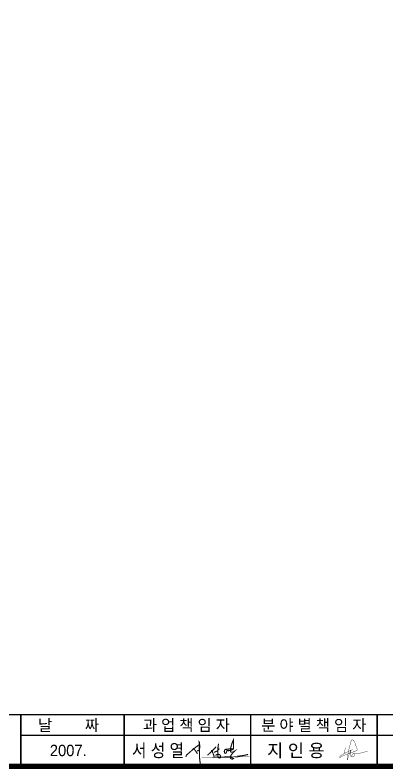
# Model space of a CAD drawing. Extents: x -20 to 860, y -20 to 614.
# Drawn here: x 302.3 to 446.3, y 30 to 322 of the extents above; entities that cross this region are included whole.
import ezdxf
from ezdxf.enums import TextEntityAlignment as Align

# ---------------------------------------------------------------- set-up
doc = ezdxf.new("R2010")
doc.units = 0
doc.layers.add('도각ㅣ싸인', color=7, linetype='CONTINUOUS')
doc.styles.add('헤드라인', font='H2HDRM.TTF')

msp = doc.modelspace()

# ---------------------------------------------------------------- linework, layer by layer
at = {"layer": '도각ㅣ싸인', "const_width": 1.999999999999559}
msp.add_lwpolyline([(810.2999999993481, 30.99999999906868), (50.3000000002794, 31), (50.29999999981374, 563), (810.2999999993481, 562.9999999990687)], close=True, dxfattribs=at)
at = {"layer": '도각ㅣ싸인'}
for points, const_width in [([(50.29999999981374, 51), (810.2999999993481, 50.99999999906868)], 0.4999999999997639), ([(304.4907559999265, 51), (304.4907559994608, 31)], 0.5999999999998678), ([(304.4907559999265, 51), (304.4907559994608, 31)], 0.5999999999998678), ([(344.4907559994608, 51), (344.4907559999265, 31)], 0.5999999999998678), ([(344.4907559994608, 51), (344.4907559999265, 31)], 0.5999999999998678), ([(393.4907559999265, 51), (393.4907559999265, 31)], 0.5999999999998678), ([(442.4907559994608, 51), (442.4907559994608, 31)], 0.5999999999998678), ([(442.4907559994608, 51), (442.4907559994608, 31)], 0.5999999999998678), ([(442.4907559994608, 51), (442.4907559994608, 31)], 0.5999999999998678), ([(304.4907559994608, 43), (710.109243999701, 43)], 0.5999999999998678), ([(304.4907559994608, 43), (720.109243999701, 42.99999999906868)], 0.5999999999998678), ([(304.4907559994608, 43), (810.2999999993481, 42.99999999906868)], 0.5999999999998678), ([(432.985029228963, 37.52955754939467), (431.0507281273603, 36.61074898578227), (430.1661437470466, 36.16983536630869), (429.2115592486225, 35.64441496971995), (428.5434759980999, 35.22871059924364), (428.083682788536, 34.86435612197965), (427.8775702291168, 34.65841615851969), (427.832294432912, 34.57266165874898), (427.8694066498429, 34.46141014434397), (427.9829366193153, 34.44177610240877), (428.1357642067596, 34.47231672424823), (428.3169742864557, 34.56393639463931), (428.8434617989697, 34.85122868511826), (429.673221134115, 35.27007652353495), (430.5814688084647, 35.62480728793889), (431.2071782527491, 35.86956281680614), (432.3502456219867, 36.28833377081901), (433.5695169535466, 36.70710472483188), (434.6516227354296, 37.14110315497965), (434.7659286805429, 37.25531361438334), (434.8040306619368, 37.40759496018291), (434.7659286805429, 37.60555873159319), (434.3426538296044, 38.64121818076819), (434.2932051853277, 38.86355206463486), (434.2252123104408, 39.15382307115942), (433.8568693986163, 40.12284583970904), (433.709837873932, 40.45986906159669), (433.4936138787307, 40.80553627200425), (433.1217078152113, 41.14255949389189), (432.8881866922602, 41.22897519823164), (432.7498017516918, 41.25490056816489), (432.6546655693091, 41.22033340856433), (432.3993458687328, 40.81135531142354), (432.1114747868851, 39.86387990415096), (431.8066708105616, 38.71337295416743), (431.5012967302464, 37.33896148577332), (431.2472953954712, 36.05309870932251), (430.9909780118614, 34.91305241174996), (430.9284446784295, 34.26324647292495), (430.8909207191318, 33.65092929638922), (430.8994129006751, 33.56849180348217), (430.9527730951086, 33.54516731761396), (431.0027997619472, 33.61181278526783), (431.1505914255977, 34.22872105054557), (431.2740863463841, 34.61065126676112), (431.5348378755152, 35.41421692539006), (431.7981548747048, 36.09661959018558), (432.2826407337561, 37.20250511635095)], 0.1259999999999235), ([(430.4257154767402, 38.20477922540158), (430.0064036431722, 37.45663612987846), (429.7568127010018, 36.81822443753481), (429.6869273954071, 36.54889230895787), (429.6769426488318, 36.36933901999146), (429.7967477263883, 36.24963682796806), (430.1661437470466, 36.16983536630869)], 0.1259999999999235), ([(432.2989362203516, 37.38764679152519), (432.2106690043584, 36.63311131950468), (432.1518255136907, 35.84917750582099), (432.1420189249329, 35.13383982330561), (432.2106690043584, 34.9574541663751), (432.2989362198859, 34.92805802170187), (432.4264337490313, 34.94765691552311), (432.6520050819963, 35.14363927114755), (433.3385256696492, 36.23134496528655)], 0.1259999999999235), ([(432.6538895936683, 35.14044308289886), (432.6333895875141, 34.96655067242682), (432.6393915205263, 34.80163614545017), (432.7654321156442, 34.6816989062354), (433.0955423959531, 34.67870042100549), (433.3836351851933, 34.88559374958277), (433.6903236731887, 35.14509128499776), (433.8643876519054, 35.45474371314049), (433.889860236086, 35.76015652436763), (433.8601395818405, 35.94255452975631), (433.5182748562656, 36.03650928474963), (433.3086664476432, 36.15618291962892)], 0.1259999999999235), ([(433.8589003961533, 35.94269292149693), (434.5776398042217, 35.899538888596), (435.3741628401913, 35.99456562940031), (436.4322292166762, 36.24401109758765), (438.7742421091534, 36.82605125475675), (438.6196962911636, 36.95671274792403)], 0.1259999999999235)]:
    msp.add_lwpolyline(points, dxfattribs=dict(at, const_width=const_width))
at = {"layer": '도각ㅣ싸인', "linetype": 'Continuous', "const_width": 0.4181818181815645}
for points in [[(384.2685789898969, 37.12631402816623), (385.0761273447424, 37.06086336262524), (385.5999206514098, 37.19171889312565), (386.211074069608, 37.34442184586078), (386.8876189938746, 37.75892746355385), (386.8876189938746, 37.75892746355385), (386.9095141263679, 38.58789289742708), (386.8221540143713, 39.32960604317486), (386.8876189938746, 40.24582376331091), (386.8221540143713, 41.20569052919745), (386.3201823676936, 40.0495175672695), (385.9491406795569, 38.84969556052238), (385.7527457424439, 38.08613499160856), (385.5999206514098, 37.19171889312565), (385.9054973600432, 36.45000574644655), (386.5384724386968, 36.47185316961259), (387.2804823410697, 36.88631298579276), (386.3420040276833, 35.88284297753125), (385.9491406800225, 35.38108507264405), (385.5780989914201, 34.57392126042396), (385.7745674024336, 33.98495686985552), (386.4948291187175, 33.7886048713699), (386.8657973334193, 34.07220915704966), (386.0582489785738, 34.50851639639586), (385.5780989914201, 34.57392126042396), (383.0463456264697, 34.59576868358999), (386.734867375344, 34.70482259243727), (388.9611175050959, 34.94477783329785), (390.5762142161839, 35.18477887660265), (392.518709295895, 35.57743707019836)], [(372.7415995229967, 37.11742849368602), (372.94071298372, 37.04281748272479), (373.1522434828803, 37.0303594134748), (373.3887550067157, 37.11742849368602), (373.6127025443129, 37.29156665503979), (373.7869819276966, 38.2742426795885), (373.7744914158247, 39.15743735618889), (373.6501006078906, 40.35157994832844), (373.5256363265216, 40.50084777269512), (373.5753779546358, 39.44351493474096), (373.6998422360048, 35.74914774019271), (373.7080712798052, 34.86393778771162), (373.7478939718567, 33.9887584131211), (373.927022612188, 32.53679790720344), (373.966771830339, 31.95997097343206)], [(373.3811872261576, 39.2673156959936), (371.3367842603475, 37.70758372917771), (370.0808999873698, 36.59331934712827), (368.9801919613965, 35.64829234033823), (368.5709440000355, 35.18285520374775), (368.4298012116924, 34.6609903415665)], [(371.2232675459236, 38.0254935072735), (371.9824702716433, 37.21695564314723), (372.554903101176, 36.47061652317643), (372.8038316634484, 36.04768338799477), (372.803831663914, 35.7616058094427)], [(376.7569318525493, 35.26392425876111), (378.547924366314, 36.9148474605754), (379.7220325204544, 38.1480131233111), (380.159788238816, 38.62535870820284)], [(379.3240260202438, 36.45733402296901), (380.4782228278928, 36.87504576146603), (381.4135417770594, 37.82978273369372)], [(381.0552844954655, 39.81876847334206), (380.8563179825433, 38.32700626738369), (380.8164952904917, 36.27834087889642), (380.8364066360518, 34.80645662173629), (381.0751958414912, 34.34898898564279), (381.4532909956761, 34.24955343920738), (381.8313861498609, 34.38879068568349), (381.8712088414468, 34.76670072413981), (381.7916369312443, 35.14461076259613), (381.55277425237, 35.48271910194308), (381.1746790981852, 35.66175804752856), (380.6771893412806, 35.64183429721743), (380.1399503662251, 35.4429632043466), (380.0204822900705, 35.14461076259613), (380.0204822900705, 35.14461076259613)], [(384.0066455998458, 37.62802613154054), (385.4471690338105, 37.75892746355385), (386.5602940982208, 37.78072908520699), (386.8876189938746, 37.75892746355385)], [(378.3489578529261, 37.33251339755952), (378.8861968279816, 36.21866123005748), (379.3836865848862, 34.84625832177699)], [(384.2685789898969, 37.12631402816623), (384.2904006494209, 37.4098725123331), (384.0066455998458, 37.62802613154054), (383.6574255707674, 37.56257546599954), (383.3955656550825, 37.23536793701351), (383.2864573565312, 36.71180841047317), (383.4610306345858, 36.07919497508556), (383.8320723217912, 36.05734755191952), (384.1812923508696, 36.45000574737787), (384.2467573294416, 36.88631298579276)]]:
    msp.add_lwpolyline(points, dxfattribs=at)

# ---------------------------------------------------------------- texts
at = {"layer": '도각ㅣ싸인', "style": '헤드라인', "width": 0.99}
for s, p in [('날        짜', (311.1778223295696, 44.70823698025197)), ('과 업 책 임 자', (351.7939131762832, 44.75449757557362)), ('분 야 별 책 임 자', (397.5741217397153, 44.7318581128493)), ('2007.', (315.7590879010968, 34.95033961813897))]:
    msp.add_text(s, height=4.39999999999903, dxfattribs=at).set_placement(p)
at = {"layer": '도각ㅣ싸인', "style": '헤드라인'}
for s, width, p in [('서 성 열', 0.9, (357.6353701753542, 37.14699179399759)), ('지 인 용', 0.99, (411.0003845137544, 37.14699179399759))]:
    msp.add_text(s, height=4.999999973718882, dxfattribs=dict(at, width=width)).set_placement(p, align=Align.MIDDLE_CENTER)

doc.saveas('drawing.dxf')
